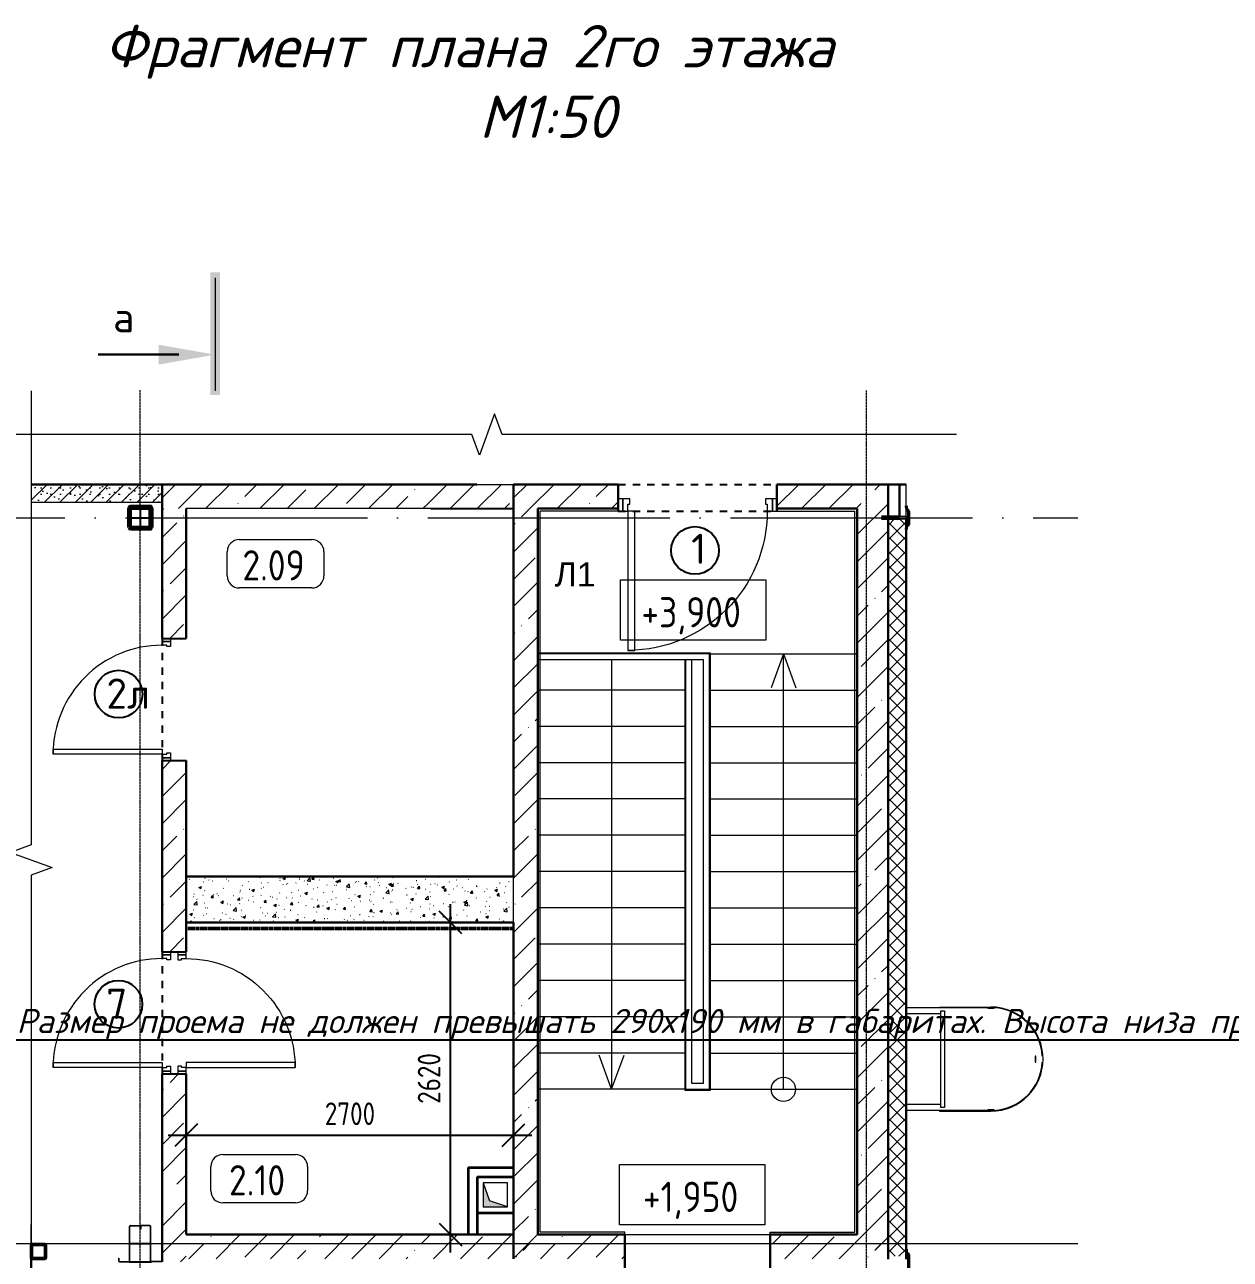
# Model space of a CAD drawing. Header units: millimetres. Extents: x -583753 to 268996, y -33236 to 11427.
# Drawn here: x 412 to 10375, y -11117 to -912 of the extents above; entities that cross this region are included whole.
import ezdxf
from ezdxf import colors
from ezdxf.entities.mleader import LeaderData, LeaderLine
from ezdxf.math import Vec2, Vec3

# ---------------------------------------------------------------- set-up
doc = ezdxf.new("R2010")
doc.units = ezdxf.units.MM
for name, pattern in [('_ШПТ__20_т__2_5__Линия сетки', [25, 20, -2.5, 0, -2.5]), ('_ШТР__3__3__Скрыто', [6, 3, -3]), ('GOST2.303 5', [24, 20, -1.5, 1, -1.5])]:
    doc.linetypes.add(name, pattern=pattern)
doc.layers.get('Defpoints').update_dxf_attribs({"color": 130})
doc.layers.add('_1-1_ Внутренние стены', color=7, linetype='Continuous')
doc.layers.add('PDF _Текст', color=7, linetype='Continuous')
for name, color, linetype, lineweight in [('Воздуховоды', 7, 'Continuous', 18), ('Высотные отметки', 7, 'Continuous', 9), ('Марки помещений', 7, 'Continuous', 20), ('Обобщенные модели', 7, 'Continuous', 18), ('Оси', 7, 'Continuous', 9), ('Перекрытия', 7, 'Continuous', 18), ('Размерные', 45, 'Continuous', 15), ('Размеры', 7, 'Continuous', 9), ('Разрезы', 7, 'Continuous', 9), ('Стены', 7, 'Continuous', 18), ('Стены разрез', 7, 'Continuous', 30), ('Стены штриховка', 7, 'Continuous', 30), ('Типовые аннотации', 7, 'Continuous', 18), ('Шахта', 3, 'Continuous', 35), ('Элементы узлов', 7, 'Continuous', 18)]:
    doc.layers.add(name, color=color, linetype=linetype, lineweight=lineweight)
doc.layers.add('Вспомогательные', color=6, linetype='Continuous', plot=False)
for name, color, linetype, lineweight, true_color in [('Двери', 7, 'Continuous', 9, 0x804000), ('Импосты витража', 7, 'Continuous', 9, 0x004080), ('Каркас_Импост', 7, 'Continuous', 9, 0x804000), ('Лестницы', 7, 'Continuous', 9, 0x506c76), ('Линии', 7, 'Continuous', 9, 0x00a600), ('Монтажный зазор', 7, 'Continuous', 9, 0x804000), ('Несущие колонны', 7, 'Continuous', 18, 0x800040), ('Оборудование', 7, 'Continuous', 18, 0x9f9fd0), ('Ограждение', 7, 'Continuous', 9, 0x408080), ('Панель', 7, 'Continuous', 9, 0x804000), ('Поручни', 7, 'Continuous', 9, 0x408080)]:
    doc.layers.add(name, color=color, linetype=linetype, lineweight=lineweight, true_color=true_color)
doc.styles.add('GOST Common_2', font='', dxfattribs={"width": 0.9, "height": 250})
doc.styles.add('PDF Arial', font='arial.ttf')
doc.styles.add('PDF ISOCPEUR', font='isocpeur.ttf')
doc.styles.add('PDF ISOCPEUR Italic', font='isocpeui.ttf')
doc.styles.add('ГОСТ 2.304', font='CS_Gost2304.shx')
doc.styles.get('GOST Common_2').set_extended_font_data('GOST Common')
doc.dimstyles.new('СПДС', dxfattribs={"dimscale": 100, "dimtxt": 2.5, "dimasz": 2.5, "dimexe": 2, "dimexo": 0.625, "dimgap": 1, "dimtad": 1, "dimdec": 0, "dimtxsty": 'ГОСТ 2.304', "dimblk": 'OBLIQUE', "dimblk1": 'OBLIQUE', "dimblk2": 'OBLIQUE', "dimcen": 2.5, "dimdle": 2, "dimadec": 0, "dimazin": 2, "dimtfac": 0.75, "dimtdec": 4, "dimtmove": 1, "dimatfit": 3, "dimfxl": 1, "dimtfill": 1, "dimtolj": 1, "dimarcsym": 1})
pattern_1 = [(45, (-37633, -10987), (-224.5064, 224.5064), []), (45, (-37408.5, -10987), (-224.5064, 224.5064), [396.875, -79.375, 3.353, -76.022])]
pattern_2 = [(45, (0, 0), (-106.066, 106.066), [])]
pattern_3 = [(45, (-37578, -10987), (-106.066, 106.066), [])]
pattern_4 = [(45, (-40538, -10986.93), (-224.5064, 224.5064), []), (45, (-40313.5, -10986.93), (-224.5064, 224.5064), [396.875, -79.375, 3.353, -76.022])]

# ---------------------------------------------------------------- blocks, each defined once
blk = doc.blocks.new('243_КолоннаНесущая_Труба_ГОСТ 30245-2003 - 120x120x5-1251907-_О__L2_3_900_')
at = {"layer": 'Несущие колонны', "color": 7, "lineweight": 40}
for p, q in [((-60, 51), (-60, -51)), ((-55, -51), (-55, 51)), ((51, 60), (-51, 60)), ((-51, 55), (51, 55)), ((55, 51), (55, -51)), ((60, -51), (60, 51)), ((51, -55), (-51, -55)), ((-51, -60), (51, -60))]:
    blk.add_line(p, q, dxfattribs=at)
for centre, radius, start, end in [((-51, 51), 9, 90, 180), ((-51, 51), 4, 90, 180), ((51, 51), 9, 0, 90), ((51, 51), 4, 0, 90), ((-51, -51), 9, 180, 270), ((-51, -51), 4, 180, 270), ((51, -51), 4, 270, 0), ((51, -51), 9, 270, 360)]:
    blk.add_arc(centre, radius, start, end, dxfattribs=at)
blk = doc.blocks.new('Ограждение - Ограждение-1240041-_О__L2_3_900_')
at = {"layer": 'Поручни', "color": 7}
for p, q in [((43711, 4881), (42285, 4881)), ((43705, 4875), (42285, 4875)), ((43655, 4825), (42285, 4825)), ((43499, 4825), (43499, 1269)), ((43505, 4825), (43505, 1275)), ((43555, 4825), (43555, 1325)), ((43655, 1325), (43655, 4825)), ((43705, 1275), (43705, 4875)), ((43711, 1269), (43711, 4881)), ((43499, 1269), (43711, 1269)), ((43505, 1275), (43705, 1275)), ((43555, 1325), (43655, 1325))]:
    blk.add_line(p, q, dxfattribs=at)
blk = doc.blocks.new('190_ФЭ_Стена_Стык вертикальный - ФЭ-C1_110-1292974-_О__L2_3_900_')
at = {"layer": 'Обобщенные модели', "lineweight": 9}
h = blk.add_hatch(dxfattribs=at)
h.set_pattern_fill('FP_8', color=256, style=0, pattern_type=2)
h.set_pattern_definition(pattern_2)
h.paths.add_polyline_path([(45278, 5902), (45278, 5928), (45295, 5945), (45295, 6055), (45278, 6072), (45277, 6072), (45294, 6055), (45294, 5945), (45277, 5928), (45277, 5903)], flags=0)
h.paths.add_polyline_path([(45275, 5902), (45276, 5903), (45275, 5912)], flags=0)
h.paths.add_polyline_path([(45275, 6088), (45276, 6088), (45275, 6098)], flags=0)
at = {"layer": 'Обобщенные модели', "lineweight": 40}
for p, q in [((45278, 6098), (45275, 6098)), ((45275, 6098), (45275, 6088)), ((45275, 6088), (45276, 6088)), ((45276, 6088), (45276, 6097)), ((45276, 6097), (45277, 6097)), ((45277, 6097), (45277, 6072)), ((45277, 6072), (45294, 6055)), ((45278, 6072), (45278, 6098)), ((45295, 6055), (45278, 6072)), ((45294, 6055), (45294, 5945)), ((45295, 5945), (45295, 6055)), ((45294, 5945), (45277, 5928)), ((45277, 5928), (45277, 5903)), ((45278, 5928), (45295, 5945)), ((45278, 5902), (45278, 5928)), ((45276, 5912), (45275, 5912)), ((45275, 5912), (45275, 5902)), ((45275, 5902), (45278, 5902)), ((45276, 5903), (45276, 5912)), ((45277, 5903), (45276, 5903))]:
    blk.add_line(p, q, dxfattribs=at)
blk = doc.blocks.new('190_ФЭ_Стена_Стык угловой внешний фигурный - ФЭ-У1_230х230-1304566-_О__L2_3_900_')
at = {"layer": 'Обобщенные модели', "lineweight": 9}
h = blk.add_hatch(dxfattribs=at)
h.set_pattern_fill('FP_5', color=256, style=0, pattern_type=2)
h.set_pattern_definition(pattern_2)
h.paths.add_polyline_path([(45065, -295), (45295, -295), (45295, -65), (45278, -48), (45277, -48), (45294, -65), (45294, -294), (45065, -294), (45048, -277), (45048, -278)], flags=0)
h.paths.add_polyline_path([(45032, -276), (45032, -275), (45023, -276)], flags=0)
h.paths.add_polyline_path([(45275, -32), (45276, -32), (45275, -22)], flags=0)
at = {"layer": 'Обобщенные модели', "lineweight": 40}
for p, q in [((45278, -22), (45275, -22)), ((45275, -22), (45275, -32)), ((45275, -32), (45276, -32)), ((45276, -32), (45276, -23)), ((45276, -23), (45277, -23)), ((45277, -23), (45277, -48)), ((45277, -48), (45294, -65)), ((45278, -48), (45278, -22)), ((45295, -65), (45278, -48)), ((45294, -65), (45294, -294)), ((45295, -295), (45295, -65)), ((45032, -275), (45022, -275)), ((45022, -275), (45022, -278)), ((45022, -278), (45048, -278)), ((45023, -277), (45023, -276)), ((45023, -276), (45032, -276)), ((45048, -277), (45023, -277)), ((45032, -276), (45032, -275)), ((45065, -294), (45048, -277)), ((45048, -278), (45065, -295)), ((45294, -294), (45065, -294)), ((45065, -295), (45295, -295))]:
    blk.add_line(p, q, dxfattribs=at)
blk = doc.blocks.new('Прямоугольный импост - 20х150 мм_Утеплитель_Наружный-1317561-_О__L2_3_900_')
at = {"layer": 'Импосты витража'}
h = blk.add_hatch(dxfattribs=at)
h.set_pattern_fill('FP_10', style=0, pattern_type=2)
h.set_pattern_definition([(225, (6000, 45200), (60.10408, -60.10408), []), (135, (6000, 45200), (-60.10408, -60.10408), [])])
h.paths.add_polyline_path([(10, 75), (10, -75), (-10, -75), (-10, 75)], flags=0)
at = {"layer": 'Импосты витража', "color": 7, "lineweight": 18}
for p, q in [((-10, 75), (10, 75)), ((-10, -75), (-10, 75)), ((10, 75), (10, -75)), ((10, -75), (-10, -75))]:
    blk.add_line(p, q, dxfattribs=at)
blk = doc.blocks.new('00_ME_Лестница пожарная - плоская кровля - 00_ABD_8100_h_-1331220-_О__L2_3_900_')
at = {"layer": 'Оборудование', "color": 7}
for p, q in [((-425, 375), (-425, 75)), ((-375, 360), (-375, 75)), ((375, 360), (375, 75)), ((425, 375), (425, 75))]:
    blk.add_line(p, q, dxfattribs=at)
blk = doc.blocks.new('Ограждение связь - Ограждение связь-1336301-_О__L2_3_900_')
at = {"layer": 'Оборудование', "color": 7}
for p, q in [((25, 0), (-25, 0)), ((-25, 0), (-25, -5)), ((-25, -5), (25, -5)), ((25, -5), (25, 0))]:
    blk.add_line(p, q, dxfattribs=at)
blk = doc.blocks.new('Ограждение хомут - Ограждение хомут-1331109-_О__L2_3_900_')
at = {"layer": 'Оборудование', "color": 7}
for p, q in [((-430, 275), (-430, 700)), ((-425, 675), (-425, 275)), ((425, 675), (425, 275)), ((430, 275), (430, 700)), ((-425, 275), (-430, 275)), ((425, 275), (430, 275))]:
    blk.add_line(p, q, dxfattribs=at)
for radius, start, end in [(430, 360, 180), (425, 93.3742, 176.6143), (425, 3.3857, 86.6258)]:
    blk.add_arc((0, 700), radius, start, end, dxfattribs=at)
blk = doc.blocks.new('Труба квадратная - Ступень-1331110-_О__L2_3_900_')
at = {"layer": 'Оборудование', "color": 7}
for p, q in [((0, -15), (0, 15)), ((0, 15), (800, 15)), ((800, 15), (800, -15)), ((800, -15), (0, -15))]:
    blk.add_line(p, q, dxfattribs=at)
blk = doc.blocks.new('012_Стрелка _ЭлУзла_Линия_ - Стрелка с пустым кружком-1367275-_О__L2_3_900_')
at = {"layer": 'Элементы узлов'}
blk.add_line((1, 0), (3600, 0), dxfattribs=at)
blk = doc.blocks.new('012_Стрелка _ЭлУзла_Линия_ - Стрелка-1367453-_О__L2_3_900_')
at = {"layer": 'Элементы узлов'}
blk.add_line((1, 0), (3557, 0), dxfattribs=at)
blk = doc.blocks.new('Разрез - Номер вида сзади_3_5 мм-64069-_О__L2_3_900_')
at = {"layer": 'Разрезы'}
for points in [[(9.8, 0.4), (9.8, -0.39), (-0.33, -0.39), (-0.33, 0.4)], [(2.18, -4.67), (3, 0), (3.82, -4.67)]]:
    blk.add_hatch(color=256, dxfattribs=at).paths.add_polyline_path(points, flags=0)
at = {"layer": 'Разрезы', "lineweight": 30}
blk.add_line((3, -3), (3, -9.66), dxfattribs=at)
blk = doc.blocks.new('050_Марка_Помещение_ОдноЗначение - Номер в прямоугольнике-676399-_О__L2_3_900_')
at = {"layer": 'Типовые аннотации', "lineweight": 9}
for p, q in [((-3, 2), (3, 2)), ((-4, -1), (-4, 1)), ((4, 1), (4, -1)), ((3, -2), (-3, -2))]:
    blk.add_line(p, q, dxfattribs=at)
for centre, start, end in [((-3, 1), 90, 180), ((3, 1), 360, 90), ((-3, -1), 180, 270), ((3, -1), 270, 0)]:
    blk.add_arc(centre, 1, start, end, dxfattribs=at)
blk = doc.blocks.new('Высотные отметки - Рамка-5093-_О__L2_3_900_')
at = {"layer": 'Типовые аннотации', "lineweight": 9}
for p, q in [((-6, 0), (-6, 5)), ((-6, 5), (6, 5)), ((6, 5), (6, 0)), ((6, 0), (-6, 0))]:
    blk.add_line(p, q, dxfattribs=at)
blk = doc.blocks.new('к4')
at = {"color": 0, "linetype": 'GOST2.303 5', "lineweight": 25, "ltscale": 150}
for p, q in [((4150606, 536686), (4150790, 536686)), ((4150698, 536778), (4150698, 536594))]:
    blk.add_line(p, q, dxfattribs=at)
at = {"color": 0, "linetype": 'Continuous', "lineweight": 60, "ltscale": 150}
for p, q in [((4150608, 536606), (4150608, 536766)), ((4150613, 536606), (4150613, 536766)), ((4150618, 536776), (4150778, 536776)), ((4150618, 536771), (4150778, 536771)), ((4150783, 536766), (4150783, 536606)), ((4150788, 536766), (4150788, 536606)), ((4150778, 536601), (4150618, 536601)), ((4150778, 536596), (4150618, 536596))]:
    blk.add_line(p, q, dxfattribs=at)
for centre, radius, start, end in [((4150618, 536766), 10, 90, 180), ((4150618, 536766), 5, 90, 180), ((4150778, 536766), 10, 0, 90), ((4150778, 536766), 5, 0, 90), ((4150618, 536606), 10, 180, 270), ((4150618, 536606), 5, 180, 270), ((4150778, 536606), 5, 270, 0), ((4150778, 536606), 10, 270, 0)]:
    blk.add_arc(centre, radius, start, end, dxfattribs=at)
at = {"layer": 'Вспомогательные', "color": 0, "ltscale": 10}
blk.add_line((4150613, 536686), (4150783, 536686), dxfattribs=at)
blk = doc.blocks.new('к3')
at = {"color": 0, "linetype": 'ByBlock', "lineweight": -2, "ltscale": 200}
for p, q in [((4147418, 542806), (4147418, 542828)), ((4147421, 542806), (4147421, 542828)), ((4147426, 542836), (4147505, 542836)), ((4147426, 542833), (4147505, 542833)), ((4147510, 542828), (4147510, 542544)), ((4147513, 542828), (4147513, 542544)), ((4147683, 542828), (4147683, 542544)), ((4147686, 542828), (4147686, 542544)), ((4147770, 542836), (4147691, 542836)), ((4147770, 542833), (4147691, 542833)), ((4147775, 542806), (4147775, 542828)), ((4147778, 542806), (4147778, 542828)), ((4147418, 542806), (4147421, 542806)), ((4147778, 542806), (4147775, 542806)), ((4147518, 542539), (4147589, 542539)), ((4147518, 542536), (4147589, 542536)), ((4147594, 542544), (4147594, 542567)), ((4147594, 542567), (4147597, 542567)), ((4147597, 542544), (4147597, 542567)), ((4147599, 542544), (4147599, 542567)), ((4147602, 542567), (4147599, 542567)), ((4147602, 542544), (4147602, 542567)), ((4147678, 542539), (4147607, 542539)), ((4147678, 542536), (4147607, 542536))]:
    blk.add_line(p, q, dxfattribs=at)
for centre, radius, start, end in [((4147426, 542828), 8, 90, 180), ((4147426, 542828), 5, 90, 180), ((4147505, 542828), 8, 0, 90), ((4147505, 542828), 5, 0, 90), ((4147691, 542828), 8, 90, 180), ((4147691, 542828), 5, 90, 180), ((4147770, 542828), 8, 0, 90), ((4147770, 542828), 5, 0, 90), ((4147518, 542544), 8, 180, 270), ((4147518, 542544), 5, 180, 270), ((4147589, 542544), 8, 270, 0), ((4147589, 542544), 5, 270, 0), ((4147607, 542544), 8, 180, 270), ((4147607, 542544), 5, 180, 270), ((4147678, 542544), 5, 270, 0), ((4147678, 542544), 8, 270, 0)]:
    blk.add_arc(centre, radius, start, end, dxfattribs=at)
at = {"layer": 'Вспомогательные', "color": 0, "ltscale": 10}
for p, q in [((4147690, 542836), (4147505, 542836)), ((4147683, 542686), (4147513, 542686))]:
    blk.add_line(p, q, dxfattribs=at)
blk = doc.blocks.new('101_Дверь_Однопольная_Стальная_Высота_Полотна_ГОСТ 31173-2016 - ДСВ_Оп_2080-960_Г_Пр_Прг_П2лс_М5_УЗ-1348095-_О__L2_3_900_')
at = {"layer": 'Каркас_Импост', "color": 7}
for p, q in [((-480, 190), (-450, 190)), ((-480, 120), (-480, 190)), ((-440, 120), (-480, 120)), ((-450, 190), (-450, 150)), ((-450, 150), (-440, 150)), ((-440, 150), (-440, 120)), ((440, 150), (450, 150)), ((440, 120), (440, 150)), ((480, 120), (440, 120)), ((450, 190), (480, 190)), ((450, 150), (450, 190)), ((480, 190), (480, 120))]:
    blk.add_line(p, q, dxfattribs=at)
at = {"layer": 'Монтажный зазор', "color": 7}
for p, q in [((-505, 190), (-480, 190)), ((-505, 120), (-505, 190)), ((-480, 120), (-505, 120)), ((-480, 190), (-480, 120)), ((480, 190), (505, 190)), ((480, 120), (480, 190)), ((505, 120), (480, 120)), ((505, 190), (505, 120))]:
    blk.add_line(p, q, dxfattribs=at)
at = {"layer": 'Панель', "color": 7, "lineweight": 18}
for p, q in [((-450, 190), (-450, 1090)), ((-450, 1090), (-410, 1090)), ((-410, 1090), (-410, 190)), ((-410, 190), (-450, 190))]:
    blk.add_line(p, q, dxfattribs=at)
at = {"layer": 'Панель', "color": 7}
blk.add_arc((-450, 190), 900, 0, 90, dxfattribs=at)
blk = doc.blocks.new('101_Дверь_Однопольная_Стальная_Противопожарная_ГОСТ Р 57327-2016 - ДПС_01_2080-860_Пр_EI 30_П-1155117-_О__L1_0_000_')
at = {"layer": 'Каркас_Импост', "color": 7}
for p, q in [((-430, 75), (-400, 75)), ((-430, 5), (-430, 75)), ((-400, 75), (-400, 35)), ((400, 75), (430, 75)), ((400, 35), (400, 75)), ((430, 75), (430, 5)), ((-390, 5), (-430, 5)), ((-400, 35), (-390, 35)), ((-390, 35), (-390, 5)), ((390, 35), (400, 35)), ((390, 5), (390, 35)), ((430, 5), (390, 5))]:
    blk.add_line(p, q, dxfattribs=at)
at = {"layer": 'Монтажный зазор', "color": 7}
for p, q in [((-455, 75), (-430, 75)), ((-455, 5), (-455, 75)), ((-430, 75), (-430, 5)), ((430, 75), (455, 75)), ((430, 5), (430, 75)), ((455, 75), (455, 5)), ((-430, 5), (-455, 5)), ((455, 5), (430, 5))]:
    blk.add_line(p, q, dxfattribs=at)
at = {"layer": 'Панель', "color": 7, "lineweight": 18}
for p, q in [((-400, 875), (-360, 875)), ((-400, 75), (-400, 875)), ((-360, 875), (-360, 75)), ((-360, 75), (-400, 75))]:
    blk.add_line(p, q, dxfattribs=at)
at = {"layer": 'Панель', "color": 7}
blk.add_arc((-400, 75), 800, 0, 90, dxfattribs=at)
blk = doc.blocks.new('_Oblique')
at = {"color": 0, "linetype": 'ByBlock', "lineweight": -2}
blk.add_line((-0.5, -0.5), (0.5, 0.5), dxfattribs=at)
blk = doc.blocks.new('*D162')
at = {"layer": 'Defpoints', "color": 0, "lineweight": 5, "ltscale": 75, "transparency": 16777216}
for p in [(3930, -8332), (4452, -8332), (4452, -10912)]:
    blk.add_point(p, dxfattribs=at)
at = {"layer": 'Размеры', "color": 0, "lineweight": -2, "ltscale": 75, "transparency": 16777216}
for p, q in [((3930, -11062), (3930, -8182)), ((4405, -8332), (3780, -8332)), ((4405, -10912), (3780, -10912))]:
    blk.add_line(p, q, dxfattribs=at)
at = {"layer": 'Размеры', "color": 0, "lineweight": -2, "ltscale": 75, "transparency": 16777216, "xscale": 187.5, "yscale": 187.5, "zscale": 187.5}
for p, rotation in [((3930, -8332), 90), ((3930, -10912), 270)]:
    blk.add_blockref('_Oblique', p, dxfattribs=dict(at, rotation=rotation))
at = {"layer": 'Размеры', "color": 0, "ltscale": 75, "transparency": 16777216, "insert": (3754, -9622), "char_height": 187.5, "width": 186.23, "attachment_point": 5, "rotation": 90, "style": 'ГОСТ 2.304'}
blk.add_mtext('\\A1;2620', dxfattribs=at)
blk = doc.blocks.new('*D163')
at = {"layer": 'Defpoints', "color": 0, "lineweight": 5, "ltscale": 75, "transparency": 16777216}
for p in [(4452, -10090), (4452, -10359), (1747, -10912)]:
    blk.add_point(p, dxfattribs=at)
at = {"layer": 'Размеры', "color": 0, "lineweight": -2, "ltscale": 75, "transparency": 16777216}
for p, q in [((1747, -10865), (1747, -9940)), ((4452, -10312), (4452, -9940)), ((1597, -10090), (4602, -10090))]:
    blk.add_line(p, q, dxfattribs=at)
at = {"layer": 'Размеры', "color": 0, "lineweight": -2, "ltscale": 75, "transparency": 16777216, "xscale": 187.5, "yscale": 187.5, "zscale": 187.5, "rotation": 180}
blk.add_blockref('_Oblique', (1747, -10090), dxfattribs=at)
at = {"layer": 'Размеры', "color": 0, "lineweight": -2, "ltscale": 75, "transparency": 16777216, "xscale": 187.5, "yscale": 187.5, "zscale": 187.5}
blk.add_blockref('_Oblique', (4452, -10090), dxfattribs=at)
at = {"layer": 'Размеры', "color": 0, "ltscale": 75, "transparency": 16777216, "insert": (3100, -9914), "char_height": 187.5, "width": 186.23, "attachment_point": 5, "style": 'ГОСТ 2.304', "bg_fill": 3, "box_fill_scale": 1.1, "bg_fill_color": 256, "bg_fill_true_color": 13158600, "bg_fill_transparency": 0}
blk.add_mtext('\\A1;2700', dxfattribs=at)

msp = doc.modelspace()

# ---------------------------------------------------------------- hatches: boundary and pattern name
at = {"layer": '_1-1_ Внутренние стены', "linetype": 'Continuous', "lineweight": 0, "true_color": 0x000000}
h = msp.add_hatch(dxfattribs=at)
h.set_pattern_fill('ГАЗОБЕТОН_0004', color=18, style=0, pattern_type=2)
h.set_pattern_definition([(45, (43378.71, -15387.17), (-63.63961, 63.63961), []), (90, (43315.07, -15323.53), (-81, 0), [0, -54, 0, -81]), (155, (43378.71, -15259.89), (34.23208, 73.41093), [0, -39.6, 0, -68.4])])
h.paths.add_polyline_path([(467, -4712), (467, -4862), (1547, -4862), (1547, -4712)])
at = {"layer": 'Воздуховоды'}
msp.add_hatch(color=0, dxfattribs=at).paths.add_polyline_path([(4202, -10484), (4202, -10684), (4402, -10684), (4252, -10634)], flags=0)
at = {"layer": 'Стены штриховка', "lineweight": 9}
h = msp.add_hatch(dxfattribs=at)
h.set_pattern_fill('FP_4', color=256, style=0, pattern_type=2)
h.set_pattern_definition(pattern_4)
h.paths.add_polyline_path([(3722, -4911.9346), (4452, -4911.9346), (4452, -4711.9346), (3722, -4711.9346), (3722, -4841.9346)])
h.paths.add_polyline_path([(1547, -4911.9346), (3723.5408, -4911.9346), (3723.5408, -4711.9346), (1547, -4711.9346)])
h = msp.add_hatch(dxfattribs=at)
h.set_pattern_fill('FP_4', color=256, style=0, pattern_type=2)
h.set_pattern_definition(pattern_1)
h.paths.add_polyline_path([(6627, -4912), (7492, -4912), (7492, -4712), (6627, -4712), (6627, -4842)], flags=0)
h.paths.add_polyline_path([(4452, -4912), (5317, -4912), (5317, -4712), (4452, -4712)], flags=0)
h = msp.add_hatch(dxfattribs=at)
h.set_pattern_fill('FP_4', color=256, style=0, pattern_type=2)
h.set_pattern_definition(pattern_1)
h.paths.add_polyline_path([(7547, -11112), (7547, -4712), (7292, -4912), (7292, -10912)])
h = msp.add_hatch(dxfattribs=at)
h.set_pattern_fill('FP_4', color=256, style=0, pattern_type=2)
h.set_pattern_definition([(45, (-40538, -8396.93), (-224.5064, 224.5064), []), (45, (-40313.5, -8396.93), (-224.5064, 224.5064), [396.875, -79.375, 3.353, -76.022])])
h.paths.add_polyline_path([(1747, -5985), (1747, -4911.9346), (1547, -4911.9346), (1547, -5985)])
h = msp.add_hatch(dxfattribs=at)
h.set_pattern_fill('FP_4', color=256, style=0, pattern_type=2)
h.set_pattern_definition(pattern_1)
h.paths.add_polyline_path([(4652, -11112), (4652, -4912), (4452, -4912), (4452, -11112)], flags=0)
h = msp.add_hatch(dxfattribs=at)
h.set_pattern_fill('FP_5', color=256, style=0, pattern_type=2)
h.set_pattern_definition(pattern_3)
h.paths.add_polyline_path([(7547, -11092), (7549, -11092), (7549, -4997), (7547, -4997), (7547, -9859.6679)], flags=0)
h = msp.add_hatch(dxfattribs=at)
h.set_pattern_fill('FP_6', color=256, style=0, pattern_type=2)
h.set_pattern_definition([(45, (-37578, -10987), (-60.10408, 60.10408), []), (135, (-37578, -10987), (-60.10408, -60.10408), [])])
h.paths.add_polyline_path([(7549, -11092), (7695, -11092), (7695, -4997), (7549, -4997), (7549, -9859.6679)], flags=0)
h = msp.add_hatch(dxfattribs=at)
h.set_pattern_fill('FP_5', color=256, style=0, pattern_type=2)
h.set_pattern_definition(pattern_3)
h.paths.add_polyline_path([(7697, -11092), (7697, -4997), (7695, -4997), (7695, -11092)], flags=0)
h = msp.add_hatch(dxfattribs=at)
h.set_pattern_fill('FP_4', color=256, style=0, pattern_type=2)
h.set_pattern_definition(pattern_4)
h.paths.add_polyline_path([(1747, -8575), (1747, -6995), (1547, -6995), (1547, -8575)])
h = msp.add_hatch(dxfattribs=at)
h.set_pattern_fill('FP_28', color=256, style=0, pattern_type=2)
h.set_pattern_definition([(50, (7784.4, -12923.9), (218.621, -19.127), [22.86, -251.46]), (355, (7784.4, -12923.9), (-42.292, 229.2684), [18.288, -201.168]), (100.451, (7802.62, -12925.5), (176.331, 210.1396), [19.428, -213.708]), (46.184, (7784.4, -12862.94), (325.295, -50.452), [34.29, -377.19]), (96.636, (7811.5, -12867.14), (284.883, 296.913), [29.142, -320.562]), (351.184, (7784.4, -12862.94), (284.886, 296.91), [27.432, -301.752]), (21, (7814.88, -12878.18), (181.9375, -122.7183), [22.86, -251.46]), (326, (7814.88, -12878.18), (74.162, 221.026), [18.288, -201.168]), (71.451, (7830.05, -12888.4), (256.1003, 98.305), [19.428, -213.708]), (37.5, (7784.404, -12923.9), (3.7064, 101.4659), [3.353, -195.377, 3.353, -200.863, -201.93]), (37.5, (7784.404, -12923.9), (3.7064, 101.4659), [-402.946, 3.353, -198.577]), (7.5, (7784.4, -12923.9), (80.1836, 120.2165), [3.353, -113.081, 3.353, -190.805, -76.962]), (7.5, (7784.4, -12923.9), (80.1836, 120.2165), [-310.591, 3.353, -73.609]), (327.5, (7716.43, -12923.9), (162.70865, -6.875), [3.353, -72.847, 3.353, -234.391, -315.468]), (327.5, (7716.43, -12923.9), (162.70865, -6.875), [-313.944, 3.353, -312.115]), (317.5, (7685.95, -12923.9), (177.7547, 30.5118), [3.353, -95.707, 3.353, -154.534, -224.028]), (317.5, (7685.95, -12923.9), (177.7547, 30.5118), [-256.946, 3.353, -220.675])])
h.paths.add_polyline_path([(1897, -8332), (1747, -8332), (1747, -7952), (4452, -7952), (4452, -8332)])
h = msp.add_hatch(dxfattribs=at)
h.set_pattern_fill('FP_4', color=256, style=0, pattern_type=2)
h.set_pattern_definition([(45, (-40538, -15660), (-224.5064, 224.5064), []), (45, (-40313.5, -15660), (-224.5064, 224.5064), [396.875, -79.375, 3.353, -76.022])])
h.paths.add_polyline_path([(1747, -11139), (1747, -9585), (1547, -9585), (1547, -11139)])
h = msp.add_hatch(dxfattribs=at)
h.set_pattern_fill('FP_4', color=256, style=0, pattern_type=2)
h.set_pattern_definition(pattern_4)
h.paths.add_polyline_path([(3667, -11111.9346), (4587, -11111.9346), (4587, -10911.9346), (3667, -10911.9346)])
h.paths.add_polyline_path([(3652.5408, -11111.9346), (3652.5408, -10911.9346), (1747, -10911.9346), (1747, -11111.9346)])
h = msp.add_hatch(dxfattribs=at)
h.set_pattern_fill('FP_4', color=256, style=0, pattern_type=2)
h.set_pattern_definition(pattern_1)
h.paths.add_polyline_path([(6572, -11112), (7492, -11112), (7492, -10912), (6572, -10912)], flags=0)
h.paths.add_polyline_path([(5372, -11112), (5372, -10912), (4652, -10912), (4652, -11112)], flags=0)

# ---------------------------------------------------------------- linework, layer by layer
at = {"linetype": '_ШТР__3__3__Скрыто', "ltscale": 20}
for p, q in [((5317, -4712), (6627, -4712)), ((5317, -4932), (6627, -4932)), ((1547, -5985), (1547, -6995)), ((1547, -8575), (1547, -9585))]:
    msp.add_line(p, q, dxfattribs=at)
for p, q in [((3767, -4911.9346), (4452, -4911.9346)), ((1547, -5985), (1747, -5985)), ((1547, -6995), (1747, -6995)), ((1747, -7952), (1927, -7952)), ((1547, -8575), (1747, -8575)), ((1547, -9585), (1747, -9585)), ((1547, -9585), (1747, -9585))]:
    msp.add_line(p, q)
at = {"color": 5, "linetype": '_ШТР__3__3__Скрыто', "lineweight": 50}
msp.add_line((1747, -8382), (4452, -8382), dxfattribs=at)
at = {"linetype": 'Continuous', "lineweight": 5}
for points in [[(467, -3938), (467, -7691), (295.2827, -7753.5), (638.7173, -7878.5), (467, -7941), (467, -11895)], [(8111, -4299), (4358, -4299), (4295.5, -4127.2827), (4170.5, -4470.7173), (4108, -4299), (154, -4299)]]:
    msp.add_lwpolyline(points, dxfattribs=at)
for centre in [(5951, -5258), (1188, -6445), (1187, -9009), (1187, -9009)]:
    msp.add_circle(centre, 197.0913)
at = {"layer": 'Воздуховоды', "color": 0}
for p, q in [((4202, -10484), (4252, -10634)), ((4202, -10484), (4202, -10684)), ((4402, -10484), (4202, -10484)), ((4402, -10684), (4402, -10484)), ((4202, -10684), (4402, -10684)), ((4402, -10684), (4252, -10634))]:
    msp.add_line(p, q, dxfattribs=at)
at = {"layer": 'Лестницы', "color": 7}
for p, q in [((3767, -4911.9346), (1747, -4911.9346)), ((6078, -6112), (7292, -6112)), ((6078, -6112), (7292, -6112)), ((5866, -6412), (4652, -6412)), ((5866, -6412), (4652, -6412)), ((6078, -6412), (7292, -6412)), ((6078, -6412), (7292, -6412)), ((5866, -6712), (4652, -6712)), ((5866, -6712), (4652, -6712)), ((6078, -6712), (7292, -6712)), ((6078, -6712), (7292, -6712)), ((5866, -7012), (4652, -7012)), ((5866, -7012), (4652, -7012)), ((6078, -7012), (7292, -7012)), ((6078, -7012), (7292, -7012)), ((5866, -7312), (4652, -7312)), ((5866, -7312), (4652, -7312)), ((6078, -7312), (7292, -7312)), ((6078, -7312), (7292, -7312)), ((5866, -7612), (4652, -7612)), ((5866, -7612), (4652, -7612)), ((6078, -7612), (7292, -7612)), ((6078, -7612), (7292, -7612)), ((5866, -7912), (4652, -7912)), ((5866, -7912), (4652, -7912)), ((6078, -7912), (7292, -7912)), ((6078, -7912), (7292, -7912)), ((5866, -8212), (4652, -8212)), ((5866, -8212), (4652, -8212)), ((6078, -8212), (7292, -8212)), ((6078, -8212), (7292, -8212)), ((5866, -8512), (4652, -8512)), ((5866, -8512), (4652, -8512)), ((6078, -8512), (7292, -8512)), ((6078, -8512), (7292, -8512)), ((5866, -8812), (4652, -8812)), ((5866, -8812), (4652, -8812)), ((6078, -8812), (7292, -8812)), ((6078, -8812), (7292, -8812)), ((5866, -9112), (4652, -9112)), ((5866, -9112), (4652, -9112)), ((6078, -9112), (7292, -9112)), ((6078, -9112), (7292, -9112)), ((5866, -9412), (4652, -9412)), ((5866, -9412), (4652, -9412)), ((6078, -9412), (7292, -9412)), ((6078, -9412), (7292, -9412)), ((5866, -9712), (4652, -9712)), ((5866, -9712), (4652, -9712)), ((6078, -9712), (7292, -9712)), ((6078, -9712), (7292, -9712)), ((5372, -10912), (6572, -10912))]:
    msp.add_line(p, q, dxfattribs=at)
at = {"layer": 'Линии', "color": 7}
for p, q in [((4672, -10892), (4672, -4932)), ((5317, -4932), (4672, -4932)), ((5317, -4912), (5317, -4932)), ((6627, -4912), (6627, -4932)), ((6627, -4932), (7272, -4932)), ((7272, -10892), (7272, -4932)), ((5372, -10892), (4672, -10892)), ((5372, -10912), (5372, -10892)), ((6572, -10912), (6572, -10892)), ((6572, -10892), (7272, -10892))]:
    msp.add_line(p, q, dxfattribs=at)
at = {"layer": 'Несущие колонны', "color": 7}
msp.add_line((467, -11217), (467, -10829.1248), dxfattribs=at)
at = {"layer": 'Оси', "linetype": '_ШПТ__20_т__2_5__Линия сетки'}
for p, q in [((1367, -13235.6681), (1367, -3933)), ((7367, -13235.6681), (7367, -3937))]:
    msp.add_line(p, q, dxfattribs=at)
at = {"layer": 'Оси', "linetype": '_ШПТ__20_т__2_5__Линия сетки', "ltscale": 100}
for p, q in [((-1256, -4987), (9113.6799, -4987)), ((-1256, -10987), (9113.6799, -10987)), ((467, -10987), (9113.6799, -10987))]:
    msp.add_line(p, q, dxfattribs=at)
at = {"layer": 'Перекрытия'}
for p, q in [((2412, -4711.9346), (3722, -4711.9346)), ((4147, -4712), (4452, -4712))]:
    msp.add_line(p, q, dxfattribs=at)
at = {"layer": 'Разрезы'}
msp.add_line((1984.9, -3003.4633), (1984.9, -3939.3907), dxfattribs=at)
at = {"layer": 'Стены', "lineweight": 18}
msp.add_line((1547, -4862), (467, -4862), dxfattribs=at)
at = {"layer": 'Стены разрез'}
for p, q in [((4147, -4712), (467, -4712)), ((4147, -4712), (1442, -4712)), ((1547, -4711.9346), (1547, -5985)), ((2412, -4711.9346), (1547, -4711.9346)), ((4452, -4712), (4452, -7952)), ((5317, -4712), (4452, -4712)), ((5317, -4932), (5317, -4712)), ((7697, -4712), (6627, -4712)), ((6627, -4712), (6627, -4932)), ((7547, -4712), (7547, -11117)), ((7642, -4977), (7642, -4712)), ((1242.5, -4864), (1242.5, -4862)), ((1747, -5985), (1747, -4911.9346)), ((4652, -10912), (4652, -4912)), ((4652, -4912), (5317, -4912)), ((6627, -4912), (7292, -4912)), ((7292, -4912), (7292, -10912)), ((7492, -4977), (7642, -4977)), ((7642, -4997), (7492, -4997)), ((7697, -11117), (7697, -4997)), ((1547, -5092), (1547, -5985)), ((1547, -6995), (1547, -8575)), ((1547, -6995), (1547, -7797)), ((1747, -8575), (1747, -6995)), ((4452, -7952), (1747, -7952)), ((1747, -8332), (4452, -8332)), ((4452, -11112), (4452, -8332)), ((1547, -9585), (1547, -11137)), ((1747, -10911.9346), (1747, -9585)), ((4452, -10911.9346), (1747, -10911.9346)), ((5372, -10912), (4652, -10912)), ((5372, -11287), (5372, -10912)), ((7292, -10912), (6572, -10912)), ((6572, -10912), (6572, -11287)), ((467, -10992), (476, -10992)), ((476, -11112), (467, -11112)), ((467, -11112), (467, -11262))]:
    msp.add_line(p, q, dxfattribs=at)
at = {"layer": 'Стены штриховка', "lineweight": 9}
for p, q in [((7697, -4977), (7697, -4712)), ((7549, -11117), (7549, -4997)), ((7695, -11117), (7695, -4997)), ((4452, -8332), (4452, -7952))]:
    msp.add_line(p, q, dxfattribs=at)
at = {"layer": 'Типовые аннотации', "lineweight": 20}
for p, q in [((6682, -6112), (6579.394, -6393.9078)), ((6682, -6112), (6784.606, -6393.9078)), ((5262, -9712), (5159.394, -9430.0922)), ((5262, -9712), (5364.606, -9430.0922))]:
    msp.add_line(p, q, dxfattribs=at)
msp.add_circle((6682, -9712), 100, dxfattribs=at)
at = {"layer": 'Шахта', "color": 0}
for p, q in [((4077, -10359), (4077, -10913.9346)), ((4077, -10359), (4452, -10359)), ((4152, -10434), (4152, -10913.9346)), ((4152, -10434), (4452, -10434)), ((4152, -10734), (4452, -10734))]:
    msp.add_line(p, q, dxfattribs=at)

# ---------------------------------------------------------------- block references
at = {"layer": 'Высотные отметки', "lineweight": 20, "xscale": 99.99999999999993, "yscale": 99.99999999999993, "zscale": 99.99999999999993}
for p in [(5936.4609, -6000.1717), (5928.2771, -10832.4122)]:
    msp.add_blockref('Высотные отметки - Рамка-5093-_О__L2_3_900_', p, dxfattribs=at)
at = {"layer": 'Двери', "color": 8, "true_color": 0x7f7f7f, "xscale": -1.43844330149103, "yscale": 1.43844330149103, "zscale": 1.43844330149103, "rotation": 180}
msp.add_blockref('101_Дверь_Однопольная_Стальная_Противопожарная_ГОСТ Р 57327-2016 - ДПС_01_2080-860_Пр_EI 30_П-1155117-_О__L1_0_000_', (5972.5083, -4825.1168), dxfattribs=at)
at = {"layer": 'Двери', "color": 8, "true_color": 0x7f7f7f, "rotation": 89.99999999999993}
for p in [(1737, -6491), (1737, -9081)]:
    msp.add_blockref('101_Дверь_Однопольная_Стальная_Высота_Полотна_ГОСТ 31173-2016 - ДСВ_Оп_2080-960_Г_Пр_Прг_П2лс_М5_УЗ-1348095-_О__L2_3_900_', p, dxfattribs=at)
at = {"layer": 'Двери', "color": 8, "true_color": 0x7f7f7f, "xscale": -1, "rotation": 270.0000000000021}
msp.add_blockref('101_Дверь_Однопольная_Стальная_Высота_Полотна_ГОСТ 31173-2016 - ДСВ_Оп_2080-960_Г_Пр_Прг_П2лс_М5_УЗ-1348095-_О__L2_3_900_', (1557, -9081), dxfattribs=at)
at = {"layer": 'Импосты витража', "color": 7, "extrusion": (0, 0, -1), "rotation": 270.0000000000001}
msp.add_blockref('Прямоугольный импост - 20х150 мм_Утеплитель_Наружный-1317561-_О__L2_3_900_', (-7624, -4987), dxfattribs=at)
at = {"layer": 'Марки помещений', "xscale": 99.99999999999993, "yscale": 99.99999999999993, "zscale": 99.99999999999993}
for p in [(2484.9508, -5368.1124), (2349.898, -10450.7791)]:
    msp.add_blockref('050_Марка_Помещение_ОдноЗначение - Номер в прямоугольнике-676399-_О__L2_3_900_', p, dxfattribs=at)
at = {"layer": 'Несущие колонны', "color": 7}
msp.add_blockref('243_КолоннаНесущая_Труба_ГОСТ 30245-2003 - 120x120x5-1251907-_О__L2_3_900_', (527, -11052), dxfattribs=at)
at = {"layer": 'Обобщенные модели'}
for name, p in [('190_ФЭ_Стена_Стык вертикальный - ФЭ-C1_110-1292974-_О__L2_3_900_', (-37578, -10987)), ('190_ФЭ_Стена_Стык угловой внешний фигурный - ФЭ-У1_230х230-1304566-_О__L2_3_900_', (-37578, -11012))]:
    msp.add_blockref(name, p, dxfattribs=at)
at = {"layer": 'Оборудование', "color": 7, "rotation": 269.9999999999999}
for name, p in [('00_ME_Лестница пожарная - плоская кровля - 00_ABD_8100_h_-1331220-_О__L2_3_900_', (7622, -9462)), ('Ограждение хомут - Ограждение хомут-1331109-_О__L2_3_900_', (7697, -9462)), ('Труба квадратная - Ступень-1331110-_О__L2_3_900_', (7997, -9062)), ('Ограждение связь - Ограждение связь-1336301-_О__L2_3_900_', (8767, -9462))]:
    msp.add_blockref(name, p, dxfattribs=at)
at = {"layer": 'Оборудование', "color": 7}
for p in [(8397, -9037), (8397, -9882)]:
    msp.add_blockref('Ограждение связь - Ограждение связь-1336301-_О__L2_3_900_', p, dxfattribs=at)
at = {"layer": 'Ограждение', "color": 7}
msp.add_blockref('Ограждение - Ограждение-1240041-_О__L2_3_900_', (-37633, -10987), dxfattribs=at)
at = {"layer": 'Размерные', "color": 0}
msp.add_blockref('к4', (-4149330.7786, -541673.2294), dxfattribs=at)
at = {"layer": 'Размерные', "color": 0, "rotation": 180}
msp.add_blockref('к3', (4148964.7786, 531699.2294), dxfattribs=at)
at = {"layer": 'Разрезы', "lineweight": 50, "extrusion": (0, 0, -1), "xscale": 99.99999999999993, "yscale": 99.99999999999993, "zscale": 99.99999999999993, "rotation": 90.00000000000001}
msp.add_blockref('Разрез - Номер вида сзади_3_5 мм-64069-_О__L2_3_900_', (-1984.9, -3939.3907), dxfattribs=at)
at = {"layer": 'Элементы узлов'}
for name, p, rotation in [('012_Стрелка _ЭлУзла_Линия_ - Стрелка с пустым кружком-1367275-_О__L2_3_900_', (6682, -9712), 89.99999999999986), ('012_Стрелка _ЭлУзла_Линия_ - Стрелка-1367453-_О__L2_3_900_', (5262, -6155), 269.9999999999998)]:
    msp.add_blockref(name, p, dxfattribs=dict(at, rotation=rotation))

# ---------------------------------------------------------------- texts
at = {"layer": 'Defpoints', "insert": (1070, -1381), "char_height": 350, "width": 7323.069987, "attachment_point": 4, "style": 'PDF ISOCPEUR Italic'}
msp.add_mtext('Фрагмент плана 2го этажа\\P\\pxqc;М1:50', dxfattribs=at)
at = {"layer": 'PDF _Текст', "insert": (4792.4183, -5557.9298), "char_height": 199.09726, "attachment_point": 7, "style": 'PDF Arial'}
msp.add_mtext('Л1', dxfattribs=at)
at = {"layer": 'Высотные отметки', "char_height": 250, "attachment_point": 1, "line_spacing_factor": 1.022761, "style": 'GOST Common_2'}
for s, insert, width in [('+3,900', (5507.7848, -5643.4646), 1028.822569), ('+1,950', (5520.972, -10475.7052), 977.532294)]:
    msp.add_mtext(s, dxfattribs=dict(at, insert=insert, width=width))
at = {"layer": 'Марки помещений', "lineweight": 9, "char_height": 250, "attachment_point": 1}
for s, insert, width, style in [('а', (1141.9, -3204.3907), 223.670812, 'PDF ISOCPEUR'), ('1', (5919, -5119), 223.670812, 'PDF ISOCPEUR'), ('2.09', (2211.2028, -5256), 663.79725, 'GOST Common_2'), ('2л', (1087, -6316), 223.670812, 'PDF ISOCPEUR'), ('7', (1086, -8880), 223.670812, 'PDF ISOCPEUR'), ('2.10', (2100, -10338.6667), 606.07575, 'GOST Common_2')]:
    msp.add_mtext(s, dxfattribs=dict(at, insert=insert, width=width, style=style))

# ---------------------------------------------------------------- dimensions: what is measured, and where the dimension line sits
at = {"layer": 'Размеры', "ltscale": 75}
dim = msp.add_linear_dim(base=(3930, -8332), p1=(4452, -10911.9346), p2=(4452, -8332), angle=90, text='2620', dimstyle='СПДС', override={"dimscale": 75, "dimtfill": 0}, dxfattribs=at)
dim.commit()
dim.dimension.update_dxf_attribs({"geometry": '*D162', "text_midpoint": (3753.9881, -9621.9673)})

# ---------------------------------------------------------------- leaders
at = {"lineweight": 5}
ml = msp.add_multileader_mtext('Standard', dxfattribs=at)
ml.set_content('Рама окна передаточного из стального профиля толщ. не менее 5 мм с шириной полок не менее 120 мм. Размер проема не должен превышать 290х190 мм в габаритах. Высота низа проема от пола 1320 мм. Дверцу окна дополнительно оборудовать запирающим устройством с навесным замком', color=256, style='PDF ISOCPEUR Italic')
ml.set_leader_properties()
ml.build(insert=Vec2(0, 0))
ml.multileader.update_dxf_attribs({"text_left_attachment_type": 7, "text_right_attachment_type": 6, "dogleg_length": 1, "arrow_head_size": 500, "scale": 100})
ctx = ml.context
ctx.base_point, ctx.scale, ctx.char_height, ctx.arrow_head_size, ctx.landing_gap_size, ctx.plane_origin = Vec3(18568.0467, -9306.9334), 100, 200, 500, 9, Vec3(25350.8555, -7294.9094)
ctx.left_attachment, ctx.right_attachment, ctx.text_align_type = 7, 6, 2
notes = []
notes.append((ctx, [(1, (1, 1, 0), (24667.8649, -9306.9334), (-1, 0), 100, [(0, [(25350.8555, -7294.9094)], 0, [])])]))
ctx.mtext.insert, ctx.mtext.width, ctx.mtext.defined_height, ctx.mtext.alignment, ctx.mtext.flow_direction = Vec3(24558.8649, -9046.9334), 6083.116699, 3877.7581, 3, 5
for ctx, leaders in notes:
    for number, flags, end, landing, length, lines in leaders:
        leader = LeaderData()
        leader.index, (leader.has_last_leader_line, leader.has_dogleg_vector, leader.attachment_direction) = number, flags
        leader.last_leader_point, leader.dogleg_vector, leader.dogleg_length = Vec3(end), Vec3(landing), length
        for number, points, colour, breaks in lines:
            line = LeaderLine()
            line.index, line.vertices, line.color, line.breaks = number, Vec3.list(points), colors.encode_raw_color(colour), breaks
            leader.lines.append(line)
        ctx.leaders.append(leader)

# ---------------------------------------------------------------- next in the draw order: dimensions: what is measured, and where the dimension line sits
at = {"layer": 'Размеры', "ltscale": 75}
dim = msp.add_linear_dim(base=(4452, -10090), p1=(1747, -10911.9346), p2=(4452, -10359), text='2700', dimstyle='СПДС', override={"dimscale": 75}, dxfattribs=at)
dim.commit()
dim.dimension.update_dxf_attribs({"geometry": '*D163', "text_midpoint": (3099.5, -9913.9881)})

doc.saveas('drawing.dxf')
